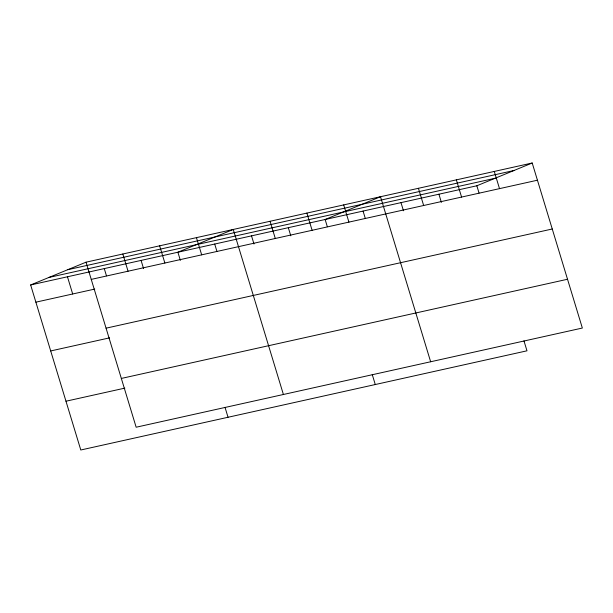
<?xml version="1.0" encoding="UTF-8"?>
<svg xmlns="http://www.w3.org/2000/svg" width="613" height="613" viewBox="0 0 613 613"><rect width="100%" height="100%" fill="white"/><g stroke="black" fill="none" stroke-linecap="round" stroke-linejoin="round"><path stroke-width="0.92" d="M523.962 340.874L526.981 350.812L80.793 449.996L30.65 284.961L86.019 262.188L532.207 163.004L582.35 328.039L136.155 427.223L86.019 262.188M30.65 284.961L476.845 185.777L532.207 163.004M67.744 269.705L513.939 170.521M48.917 277.444L495.112 178.26M91.245 279.398L537.432 180.207M35.876 302.171L94.777 289.075M106.064 328.177L552.259 228.994M50.703 350.95L109.597 337.855M121.336 378.443L567.531 279.252M65.966 401.216L124.868 388.121M494.285 171.433L499.511 188.643M476.845 185.777L479.044 193.018M456.356 179.862L461.581 197.072M438.916 194.206L441.391 202.359M418.426 188.298L423.66 205.501M400.986 202.635L403.469 210.788M430.648 361.762L380.504 196.727L325.135 219.5L327.334 226.741M363.065 211.071L365.264 218.312M343.694 204.911L348.92 222.113M372.26 374.597L375.279 384.535M306.883 213.094L312.109 230.296M288.325 227.684L290.8 235.829M270.072 221.278L275.298 238.48M251.514 235.867L253.989 244.012M283.405 394.496L233.262 229.461L177.893 252.234L180.368 260.379M214.703 244.051L216.902 251.292M196.451 237.645L201.677 254.847M225.017 407.331L228.036 417.261M159.641 245.821L164.866 263.031M141.082 260.41L143.557 268.563M122.83 254.004L128.056 271.214M104.271 268.594L106.47 275.842M67.461 276.777L72.686 293.987"/></g></svg>
